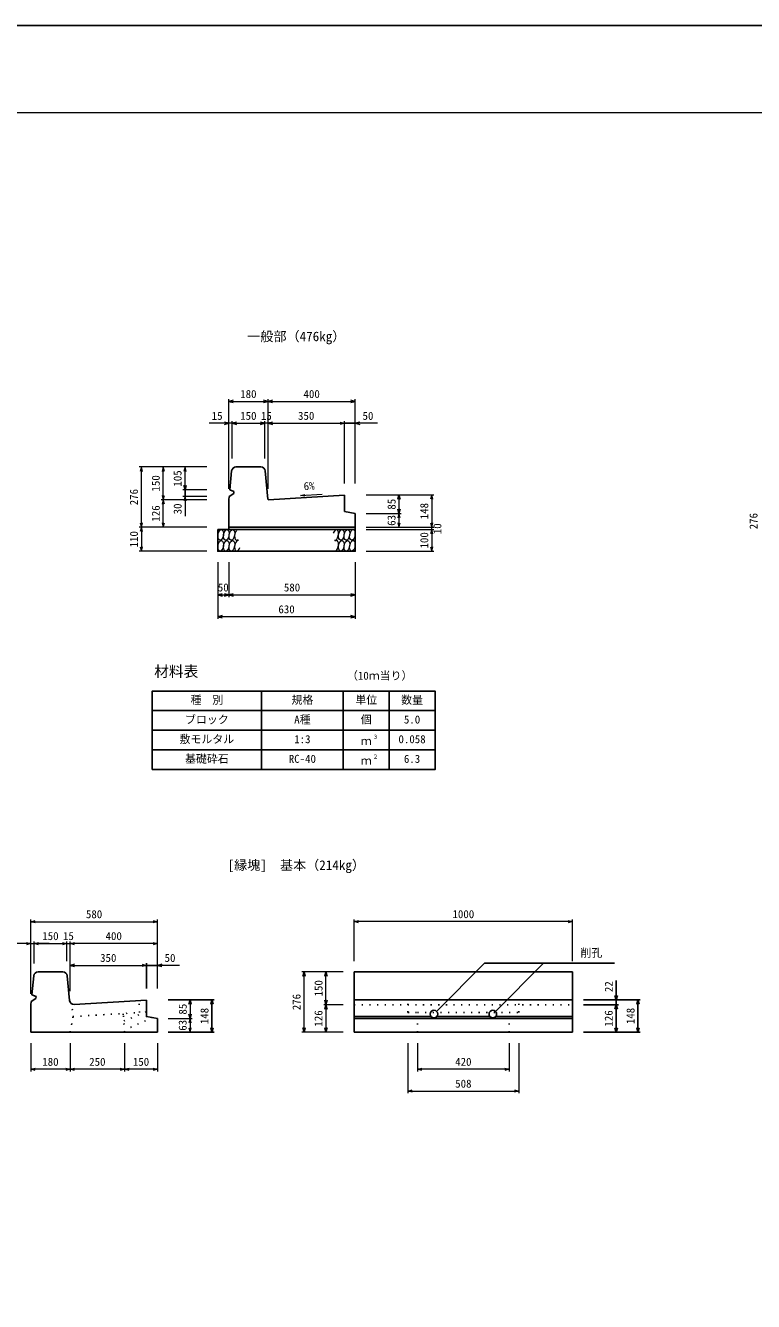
# Model space of a CAD drawing. Units: millimetres, scale not verified. Extents: x -8400 to 8400, y -5940 to 5940.
# Drawn here: x -5436 to -2101, y 96 to 5940 of the extents above; entities that cross this region are included whole.
import ezdxf
from ezdxf.enums import TextEntityAlignment as Align

# ---------------------------------------------------------------- set-up
doc = ezdxf.new("R2010")
doc.units = ezdxf.units.MM
doc.header["$LTSCALE"] = 20
doc.linetypes.add('DOTTED', pattern=[1.75, 0.25, -1.5])
for name, color, linetype, lineweight in [('0-0_DIM', 7, 'Continuous', 25), ('0-1_Defpoints', 5, 'Continuous', 25), ('0-2_HATCH', 6, 'Continuous', 25), ('0-3_HYO', 3, 'Continuous', 25), ('0-4_HYO2', 4, 'Continuous', 25), ('0-5_OUTLINE', 3, 'Continuous', 25), ('0-6_OUTLINE2', 4, 'DOTTED', 25), ('0-7_TXT', 7, 'Continuous', 25), ('0-8_WAKU', 3, 'Continuous', 13)]:
    doc.layers.add(name, color=color, linetype=linetype, lineweight=lineweight)
doc.styles.add('ＭＳ ゴシック', font='')
doc.styles.get('ＭＳ ゴシック').set_extended_font_data('MS Gothic')

msp = doc.modelspace()

# ---------------------------------------------------------------- linework, layer by layer
at = {"layer": '0-0_DIM', "lineweight": 13}
for p, q in [((-4505.12, 3818.04), (-4505.12, 4228.04)), ((-4505.12, 4218.04), (-4325.12, 4218.04)), ((-4325.12, 3818.04), (-4325.12, 4228.04)), ((-4325.12, 4218.04), (-3925.12, 4218.04)), ((-3925.12, 3842.04), (-3925.12, 4228.04)), ((-4505.12, 4118.04), (-4595.12, 4118.04)), ((-4490.12, 4118.04), (-4505.12, 4118.04)), ((-4490.12, 3956.55), (-4490.12, 4128.04)), ((-4490.12, 4118.04), (-4340.12, 4118.04)), ((-4340.12, 3956.55), (-4340.12, 4128.04)), ((-4325.12, 4118.04), (-4340.12, 4118.04)), ((-4325.12, 4118.04), (-3975.12, 4118.04)), ((-3975.12, 3842.04), (-3975.12, 4128.04)), ((-3823.93, 4118.04), (-3925.12, 4118.04)), ((-4605.12, 3918.04), (-4915.12, 3918.04)), ((-4905.12, 3642.04), (-4905.12, 3918.04)), ((-4805.12, 3768.04), (-4805.12, 3918.04)), ((-4705.12, 3813.04), (-4705.12, 3918.04)), ((-4605.12, 3813.04), (-4715.12, 3813.04)), ((-4605.12, 3768.04), (-4815.12, 3768.04)), ((-4805.12, 3642.04), (-4805.12, 3768.04)), ((-4605.12, 3783.04), (-4715.12, 3783.04)), ((-4705.12, 3783.04), (-4705.12, 3692.11)), ((-4176.87, 3786.95), (-4077.05, 3792.94)), ((-3875.12, 3790.04), (-3565.12, 3790.04)), ((-3725.12, 3790.04), (-3725.12, 3705.04)), ((-3575.12, 3790.04), (-3575.12, 3642.04)), ((-3875.12, 3705.04), (-3715.12, 3705.04)), ((-3725.12, 3705.04), (-3725.12, 3642.04)), ((-4605.12, 3642.04), (-4915.12, 3642.04)), ((-4905.12, 3642.04), (-4905.12, 3532.04)), ((-3875.12, 3642.04), (-3565.12, 3642.04)), ((-3875.12, 3632.04), (-3565.12, 3632.04)), ((-3575.12, 3632.04), (-3575.12, 3642.04)), ((-3575.12, 3632.04), (-3575.12, 3532.04)), ((-4605.12, 3532.04), (-4915.12, 3532.04)), ((-3875.12, 3532.04), (-3565.12, 3532.04)), ((-4555.12, 3482.04), (-4555.12, 3222.04)), ((-4505.12, 3482.04), (-4505.12, 3322.04)), ((-3925.12, 3482.04), (-3925.12, 3222.04)), ((-4555.12, 3332.04), (-4505.12, 3332.04)), ((-4505.12, 3332.04), (-3925.12, 3332.04)), ((-3925.12, 3232.04), (-4555.12, 3232.04)), ((-5411.95, 1505.44), (-5411.95, 1845.44)), ((-5411.95, 1835.44), (-4831.95, 1835.44)), ((-4831.95, 1529.44), (-4831.95, 1845.44)), ((-3930.14, 1655.44), (-3930.14, 1845.77)), ((-2930.14, 1835.77), (-3930.14, 1835.77)), ((-2930.14, 1655.44), (-2930.14, 1845.77)), ((-5411.95, 1735.44), (-5491.72, 1735.44)), ((-5411.95, 1735.44), (-5396.95, 1735.44)), ((-5396.95, 1643.95), (-5396.95, 1745.44)), ((-5246.95, 1655.44), (-5246.95, 1745.39)), ((-5246.95, 1735.34), (-5231.95, 1735.34)), ((-5231.95, 1517.81), (-5231.95, 1745.34)), ((-4831.95, 1735.34), (-5231.95, 1735.34)), ((-5231.95, 1635.34), (-4881.95, 1635.34)), ((-4730.76, 1635.34), (-4831.95, 1635.34)), ((-3980.14, 1605.44), (-4170.14, 1605.44)), ((-4160.14, 1329.44), (-4160.14, 1605.44)), ((-4060.14, 1455.44), (-4060.14, 1605.44)), ((-4681.95, 1477.44), (-4681.95, 1392.44)), ((-3980.14, 1455.44), (-4070.14, 1455.44)), ((-4059.76, 1455.44), (-4059.76, 1329.44)), ((-4781.95, 1392.44), (-4671.95, 1392.44)), ((-4681.95, 1392.44), (-4681.95, 1329.44)), ((-3980.14, 1329.44), (-4170.14, 1329.44)), ((-5411.95, 1279.44), (-5411.95, 1149.44)), ((-5231.95, 1279.44), (-5231.95, 1149.44)), ((-4981.95, 1279.44), (-4981.95, 1149.44)), ((-4831.95, 1279.44), (-4831.95, 1149.44)), ((-3684.14, 1279.44), (-3684.14, 1049.44)), ((-3640.14, 1279.44), (-3640.14, 1149.44)), ((-3220.14, 1279.44), (-3220.14, 1149.44)), ((-3176.14, 1279.44), (-3176.14, 1049.44)), ((-5231.95, 1159.44), (-5411.95, 1159.44)), ((-4981.95, 1159.44), (-5231.95, 1159.44)), ((-4831.95, 1159.44), (-4981.95, 1159.44)), ((-3220.14, 1159.44), (-3640.14, 1159.44)), ((-3684.14, 1059.44), (-3176.14, 1059.44))]:
    msp.add_line(p, q, dxfattribs=at)
at = {"layer": '0-0_DIM'}
for p, q in [((-3975.12, 4118.04), (-3925.12, 4118.04)), ((-4705.12, 3813.04), (-4705.12, 3783.04)), ((-4881.95, 1529.44), (-4881.95, 1645.34)), ((-3332.69, 1644.89), (-3552.77, 1424.81)), ((-3332.69, 1644.89), (-2737.4, 1644.89)), ((-3062.69, 1644.89), (-3282.77, 1424.81)), ((-4881.95, 1635.34), (-4831.95, 1635.34)), ((-2730.14, 1477.64), (-2730.14, 1566.61)), ((-4781.95, 1477.44), (-4571.95, 1477.44)), ((-4581.95, 1329.44), (-4581.95, 1477.44)), ((-2880.14, 1477.64), (-2620.14, 1477.64)), ((-2730.14, 1477.64), (-2730.14, 1455.44)), ((-2630.14, 1329.44), (-2630.14, 1477.64)), ((-2880.14, 1455.44), (-2720.14, 1455.44)), ((-2730.14, 1455.44), (-2730.14, 1329.44)), ((-4781.95, 1329.44), (-4571.95, 1329.44)), ((-2880.14, 1329.44), (-2620.14, 1329.44))]:
    msp.add_line(p, q, dxfattribs=at)
at = {"layer": '0-0_DIM', "lineweight": 13}
for points in [[(-4485.12, 4223.4), (-4505.12, 4218.04), (-4485.12, 4212.68)], [(-4345.12, 4212.68), (-4325.12, 4218.04), (-4345.12, 4223.4)], [(-4305.12, 4223.4), (-4325.12, 4218.04), (-4305.12, 4212.68)], [(-3945.12, 4212.68), (-3925.12, 4218.04), (-3945.12, 4223.4)], [(-4525.12, 4112.68), (-4505.12, 4118.04), (-4525.12, 4123.4)], [(-4470.12, 4123.4), (-4490.12, 4118.04), (-4470.12, 4112.68)], [(-4360.12, 4112.68), (-4340.12, 4118.04), (-4360.12, 4123.4)], [(-4305.12, 4123.4), (-4325.12, 4118.04), (-4305.12, 4112.68)], [(-3995.12, 4123.4), (-3975.12, 4118.04), (-3995.12, 4112.68)], [(-3905.12, 4123.4), (-3925.12, 4118.04), (-3905.12, 4112.68)], [(-4899.76, 3898.04), (-4905.12, 3918.04), (-4910.48, 3898.04)], [(-4799.76, 3898.04), (-4805.12, 3918.04), (-4810.48, 3898.04)], [(-4699.76, 3898.04), (-4705.12, 3918.04), (-4710.48, 3898.04)], [(-4699.76, 3833.04), (-4705.12, 3813.04), (-4710.48, 3833.04)], [(-4810.48, 3788.04), (-4805.12, 3768.04), (-4799.76, 3788.04)], [(-4799.76, 3748.04), (-4805.12, 3768.04), (-4810.48, 3748.04)], [(-4699.76, 3763.04), (-4705.12, 3783.04), (-4710.48, 3763.04)], [(-4156.71, 3784.82), (-4176.87, 3786.95), (-4157.11, 3791.47)], [(-3730.48, 3770.04), (-3725.12, 3790.04), (-3719.76, 3770.04)], [(-3569.76, 3770.04), (-3575.12, 3790.04), (-3580.48, 3770.04)], [(-3719.76, 3725.04), (-3725.12, 3705.04), (-3730.48, 3725.04)], [(-3719.76, 3685.04), (-3725.12, 3705.04), (-3730.48, 3685.04)], [(-4910.48, 3662.04), (-4905.12, 3642.04), (-4899.76, 3662.04)], [(-4899.76, 3622.04), (-4905.12, 3642.04), (-4910.48, 3622.04)], [(-4810.48, 3662.04), (-4805.12, 3642.04), (-4799.76, 3662.04)], [(-3730.48, 3662.04), (-3725.12, 3642.04), (-3719.76, 3662.04)], [(-3580.48, 3662.04), (-3575.12, 3642.04), (-3569.76, 3662.04)], [(-3569.76, 3612.04), (-3575.12, 3632.04), (-3580.48, 3612.04)], [(-4910.48, 3552.04), (-4905.12, 3532.04), (-4899.76, 3552.04)], [(-3580.48, 3552.04), (-3575.12, 3532.04), (-3569.76, 3552.04)], [(-4535.12, 3337.4), (-4555.12, 3332.04), (-4535.12, 3326.68)], [(-4525.12, 3326.68), (-4505.12, 3332.04), (-4525.12, 3337.4)], [(-4485.12, 3337.4), (-4505.12, 3332.04), (-4485.12, 3326.68)], [(-3945.12, 3326.68), (-3925.12, 3332.04), (-3945.12, 3337.4)], [(-4535.12, 3237.4), (-4555.12, 3232.04), (-4535.12, 3226.68)], [(-3945.12, 3226.68), (-3925.12, 3232.04), (-3945.12, 3237.4)], [(-5391.95, 1830.08), (-5411.95, 1835.44), (-5391.95, 1840.8)], [(-4851.95, 1840.8), (-4831.95, 1835.44), (-4851.95, 1830.08)], [(-3910.14, 1830.41), (-3930.14, 1835.77), (-3910.14, 1841.13)], [(-2950.14, 1841.13), (-2930.14, 1835.77), (-2950.14, 1830.41)], [(-5431.95, 1740.8), (-5411.95, 1735.44), (-5431.95, 1730.08)], [(-5376.95, 1730.08), (-5396.95, 1735.44), (-5376.95, 1740.8)], [(-5328.04, 1735.39), (-5396.77, 1735.39), (-5246.95, 1735.39)], [(-5266.95, 1740.75), (-5246.95, 1735.39), (-5266.95, 1730.03)], [(-5211.95, 1729.98), (-5231.95, 1735.34), (-5211.95, 1740.7)], [(-4851.95, 1740.7), (-4831.95, 1735.34), (-4851.95, 1729.98)], [(-5211.95, 1640.7), (-5231.95, 1635.34), (-5211.95, 1629.98)], [(-4901.95, 1640.7), (-4881.95, 1635.34), (-4901.95, 1629.98)], [(-4811.95, 1640.7), (-4831.95, 1635.34), (-4811.95, 1629.98)], [(-4165.5, 1585.44), (-4160.14, 1605.44), (-4154.78, 1585.44)], [(-4065.5, 1585.44), (-4060.14, 1605.44), (-4054.78, 1585.44)], [(-4687.31, 1457.44), (-4681.95, 1477.44), (-4676.59, 1457.44)], [(-4054.78, 1475.44), (-4060.14, 1455.44), (-4065.5, 1475.44)], [(-4676.59, 1412.44), (-4681.95, 1392.44), (-4687.31, 1412.44)], [(-4065.12, 1435.44), (-4059.76, 1455.44), (-4054.4, 1435.44)], [(-4676.59, 1372.44), (-4681.95, 1392.44), (-4687.31, 1372.44)], [(-4687.31, 1349.44), (-4681.95, 1329.44), (-4676.59, 1349.44)], [(-4154.78, 1349.44), (-4160.14, 1329.44), (-4165.5, 1349.44)], [(-4054.4, 1349.44), (-4059.76, 1329.44), (-4065.12, 1349.44)], [(-5391.95, 1154.08), (-5411.95, 1159.44), (-5391.95, 1164.8)], [(-5251.95, 1164.8), (-5231.95, 1159.44), (-5251.95, 1154.08)], [(-5211.95, 1154.08), (-5231.95, 1159.44), (-5211.95, 1164.8)], [(-5001.95, 1164.8), (-4981.95, 1159.44), (-5001.95, 1154.08)], [(-4961.95, 1154.08), (-4981.95, 1159.44), (-4961.95, 1164.8)], [(-4851.95, 1164.8), (-4831.95, 1159.44), (-4851.95, 1154.08)], [(-3620.14, 1154.08), (-3640.14, 1159.44), (-3620.14, 1164.8)], [(-3240.14, 1164.8), (-3220.14, 1159.44), (-3240.14, 1154.08)], [(-3664.14, 1054.08), (-3684.14, 1059.44), (-3664.14, 1064.8)], [(-3196.14, 1064.8), (-3176.14, 1059.44), (-3196.14, 1054.08)]]:
    msp.add_lwpolyline(points, dxfattribs=at)
at = {"layer": '0-0_DIM'}
for points in [[(-4576.59, 1457.44), (-4581.95, 1477.44), (-4587.31, 1457.44)], [(-2735.5, 1497.64), (-2730.14, 1477.64), (-2724.78, 1497.64)], [(-2624.78, 1457.64), (-2630.14, 1477.64), (-2635.5, 1457.64)], [(-2724.78, 1435.44), (-2730.14, 1455.44), (-2735.5, 1435.44)], [(-4587.31, 1349.44), (-4581.95, 1329.44), (-4576.59, 1349.44)], [(-2735.5, 1349.44), (-2730.14, 1329.44), (-2724.78, 1349.44)], [(-2635.5, 1349.44), (-2630.14, 1329.44), (-2624.78, 1349.44)]]:
    msp.add_lwpolyline(points, dxfattribs=at)
at = {"layer": '0-1_Defpoints'}
msp.add_lwpolyline([(-8400, -5940), (8400, -5940), (8400, 5940), (-8400, 5940)], close=True, dxfattribs=at)
at = {"layer": '0-2_HATCH', "lineweight": 13}
for centre, major_axis in [((-4541.91, 3607.04), (4.34, 24.62)), ((-4516.34, 3607.04), (4.34, 24.62)), ((-4490.76, 3607.04), (4.34, 24.62)), ((-3989.48, 3607.04), (-4.34, -24.62)), ((-3963.9, 3607.04), (-4.34, -24.62)), ((-3938.32, 3607.04), (-4.34, -24.62)), ((-4541.91, 3557.04), (4.34, 24.62)), ((-4516.34, 3557.04), (4.34, 24.62)), ((-4490.76, 3557.04), (4.34, 24.62)), ((-3989.48, 3557.04), (-4.34, -24.62)), ((-3963.9, 3557.04), (-4.34, -24.62)), ((-3938.32, 3557.04), (-4.34, -24.62))]:
    msp.add_ellipse(centre, major_axis=major_axis, ratio=0.5, dxfattribs=at)
for centre, major_axis, start_param, end_param in [((-4465.18, 3607.04), (4.34, 24.62), 0.65491, 3.7870334), ((-4015.06, 3607.04), (-4.34, -24.62), 6.247078, 10.7595812), ((-4465.18, 3557.04), (4.34, 24.62), 6.247078, 10.7595812), ((-4015.06, 3557.04), (-4.34, -24.62), 0.65491, 3.7870334)]:
    msp.add_ellipse(centre, major_axis=major_axis, ratio=0.5, start_param=start_param, end_param=end_param, dxfattribs=at)
at = {"layer": '0-3_HYO'}
for p, q in [((-4355.12, 2892.04), (-4355.12, 2532.04)), ((-3980.12, 2892.04), (-3980.12, 2532.04)), ((-3770.12, 2892.04), (-3770.12, 2532.04)), ((-4855.12, 2802.04), (-3560.12, 2802.04))]:
    msp.add_line(p, q, dxfattribs=at)
msp.add_lwpolyline([(-4855.12, 2532.04), (-3560.12, 2532.04), (-3560.12, 2892.04), (-4855.12, 2892.04)], close=True, dxfattribs=at)
at = {"layer": '0-4_HYO2'}
for p, q in [((-4855.12, 2712.04), (-3560.12, 2712.04)), ((-4855.12, 2622.04), (-3560.12, 2622.04))]:
    msp.add_line(p, q, dxfattribs=at)
at = {"layer": '0-5_OUTLINE'}
for p, q in [((-4472.02, 3918.04), (-4358.22, 3918.04)), ((-4500.62, 3813.04), (-4491.92, 3900.03)), ((-4338.32, 3900.03), (-4325.4, 3770.89)), ((-4481.21, 3806.07), (-4500.62, 3813.04)), ((-4481.21, 3806.07), (-4482.21, 3796.12)), ((-4505.12, 3768.04), (-4503.6, 3783.19)), ((-4505.12, 3632.04), (-4505.12, 3768.04)), ((-4503.6, 3783.19), (-4482.21, 3796.12)), ((-4322.31, 3768.21), (-3975.12, 3789.04)), ((-3975.12, 3713.59), (-3975.12, 3789.04)), ((-3925.12, 3705.26), (-3975.12, 3713.59)), ((-4555.12, 3632.04), (-3925.12, 3632.04)), ((-4505.12, 3642.04), (-3925.12, 3642.04)), ((-5407.45, 1500.44), (-5398.75, 1587.43)), ((-5378.85, 1605.44), (-5265.05, 1605.44)), ((-5245.15, 1587.43), (-5233.86, 1474.56)), ((-3930.14, 1605.44), (-2930.14, 1605.44)), ((-3930.14, 1329.44), (-3930.14, 1605.44)), ((-2930.14, 1329.44), (-2930.14, 1605.44)), ((-5411.95, 1455.44), (-5410.43, 1470.59)), ((-5410.43, 1470.59), (-5389.04, 1483.52)), ((-5388.05, 1493.47), (-5407.45, 1500.44)), ((-5388.05, 1493.47), (-5389.04, 1483.52)), ((-5212.76, 1456.59), (-4881.84, 1476.44)), ((-3930.14, 1477.64), (-2930.14, 1477.64)), ((-5411.95, 1329.44), (-5411.95, 1455.44)), ((-4831.95, 1329.44), (-4831.95, 1392.66)), ((-3578.36, 1400.98), (-3930.14, 1400.98)), ((-2930.14, 1392.66), (-3930.14, 1392.66)), ((-3308.36, 1400.98), (-3551.92, 1400.98)), ((-2930.14, 1400.98), (-3281.92, 1400.98)), ((-4831.95, 1329.44), (-5411.95, 1329.44)), ((-2930.14, 1329.44), (-3930.14, 1329.44))]:
    msp.add_line(p, q, dxfattribs=at)
for points in [[(-4555.12, 3632.04), (-4555.12, 3532.04), (-3925.12, 3532.04), (-3925.12, 3705.26)], [(-4831.95, 1392.66), (-4881.84, 1400.98), (-4881.84, 1476.44)]]:
    msp.add_lwpolyline(points, dxfattribs=at)
for centre in [(-3565.14, 1412.44), (-3295.14, 1412.44)]:
    msp.add_circle(centre, 17.5, dxfattribs=at)
for centre, radius, start, end in [((-4472.02, 3898.04), 20, 90, 174.2886), ((-4358.22, 3898.04), 20, 5.7114, 90), ((-4322.42, 3771.2), 3, 185.70973, 273.43526), ((-5378.85, 1585.44), 20, 90, 174.28941), ((-5265.05, 1585.44), 20, 5.71059, 90), ((-5213.96, 1476.55), 20, 185.71059, 273.43363)]:
    msp.add_arc(centre, radius, start, end, dxfattribs=at)
at = {"layer": '0-6_OUTLINE2'}
for p, q in [((-3684.14, 1419.95), (-3684.14, 1479.44)), ((-3176.14, 1419.95), (-3176.14, 1479.44)), ((-5219.31, 1395.09), (-5223.13, 1458.78)), ((-4988.11, 1408.96), (-4988.46, 1414.95)), ((-4981.95, 1329.44), (-4988.11, 1408.96)), ((-4985.93, 1380.81), (-4881.84, 1423.26)), ((-3930.14, 1455.44), (-2930.14, 1455.44)), ((-3684.14, 1419.95), (-3640.14, 1419.95)), ((-3640.14, 1419.95), (-3220.14, 1419.95)), ((-3640.14, 1329.44), (-3640.14, 1419.95)), ((-3220.14, 1419.95), (-3176.14, 1419.95)), ((-3220.14, 1329.44), (-3220.14, 1419.95)), ((-5231.95, 1329.44), (-5219.31, 1395.09)), ((-4854.59, 1396.44), (-4982.69, 1338.95))]:
    msp.add_line(p, q, dxfattribs=at)
msp.add_lwpolyline([(-5219.67, 1401.07), (-4913.22, 1419.46), (-4916.52, 1474.36)], dxfattribs=at)
at = {"layer": '0-8_WAKU'}
msp.add_lwpolyline([(-8000, -5540), (8000, -5540), (8000, 5540), (-8000, 5540)], close=True, dxfattribs=at)

# ---------------------------------------------------------------- texts
at = {"layer": '0-0_DIM', "style": 'ＭＳ ゴシック'}
for s, p in [('180', (-4452.62, 4223.04)), ('400', (-4162.62, 4223.04)), ('15', (-4583.09, 4122.91)), ('150', (-4452.62, 4123.04)), ('15', (-4357.62, 4122.91)), ('350', (-4187.62, 4123.04)), ('50', (-3892.21, 4122.91)), ('50', (-4555.12, 3337.04)), ('580', (-4252.62, 3337.04)), ('630', (-4277.62, 3237.04)), ('580', (-5159.45, 1840.44)), ('1000', (-3480.14, 1840.77)), ('150', (-5359.36, 1740.39)), ('15', (-5264.45, 1740.34)), ('400', (-5069.45, 1740.34)), ('削孔', (-2893.65, 1663.62)), ('350', (-5094.45, 1640.34)), ('50', (-4799.04, 1640.21)), ('180', (-5359.45, 1164.44)), ('250', (-5144.45, 1164.44)), ('150', (-4944.45, 1164.44)), ('420', (-3467.64, 1164.44)), ('508', (-3467.64, 1064.44))]:
    msp.add_text(s, height=36.66, dxfattribs=at).set_placement(p, align=Align.BOTTOM_LEFT)
for s, rotation, p in [('150', 90, (-4810.12, 3805.54)), ('105', 90, (-4710.12, 3828.04)), ('276', 90, (-4910.12, 3742.54)), ('6%', 3.434, (-4160.16, 3800.72)), ('30', 90, (-4710.12, 3701.13)), ('85', 90, (-3729.67, 3722.54)), ('148', 90, (-3580.12, 3678.54)), ('126', 90, (-4810.12, 3667.54)), ('63', 90, (-3730.12, 3648.54)), ('276', 90, (-2071.55, 3632.54)), ('10', 90, (-3519.86, 3610.13)), ('110', 90, (-4910.12, 3549.54)), ('100', 90, (-3580.12, 3544.54)), ('150', 90, (-4064.38, 1492.94)), ('22', 90, (-2734.62, 1512.94)), ('276', 90, (-4165.14, 1429.94)), ('85', 90, (-4686.5, 1409.94)), ('148', 90, (-4586.95, 1365.94)), ('126', 90, (-4064.76, 1354.94)), ('126', 90, (-2735.14, 1354.94)), ('148', 90, (-2635.14, 1366.04)), ('63', 90, (-4686.95, 1335.94))]:
    msp.add_text(s, height=36.66, rotation=rotation, dxfattribs=at).set_placement(p, align=Align.BOTTOM_LEFT)
at = {"layer": '0-7_TXT', "style": 'ＭＳ ゴシック'}
for s, height, p in [('一般部（476kg）', 43.99, (-4420.27, 4481.11)), ('材料表', 49.49, (-4846.78, 2942.04)), ('（10ｍ当り）', 36.66, (-3963.45, 2932.87)), ('種\u3000別', 36.66, (-4680.12, 2822.04)), ('規格', 36.66, (-4217.62, 2822.04)), ('単位', 36.66, (-3925.12, 2822.04)), ('数量', 36.66, (-3715.12, 2822.04)), ('ブロック', 36.66, (-4705.12, 2732.04)), ('A種', 36.66, (-4205.12, 2732.04)), ('個', 36.66, (-3900.12, 2732.04)), ('5.0', 36.66, (-3702.62, 2732.04)), ('敷モルタル', 36.66, (-4730.12, 2642.04)), ('1:3', 36.66, (-4205.12, 2642.04)), ('３', 18.33, (-3845.5, 2667.35)), ('0.058', 36.66, (-3727.62, 2642.04)), ('ｍ', 36.66, (-3900.12, 2633.7)), ('基礎砕石', 36.66, (-4705.12, 2552.04)), ('RC-40', 36.66, (-4230.12, 2552.04)), ('ｍ', 36.66, (-3900.12, 2543.7)), ('２', 18.33, (-3845.5, 2577.35)), ('6.3', 36.66, (-3702.62, 2552.04)), ('[縁塊]\u3000基本（214kg）', 43.99, (-4510.27, 2059.4))]:
    msp.add_text(s, height=height, dxfattribs=at).set_placement(p, align=Align.BOTTOM_LEFT)

doc.saveas('drawing.dxf')
